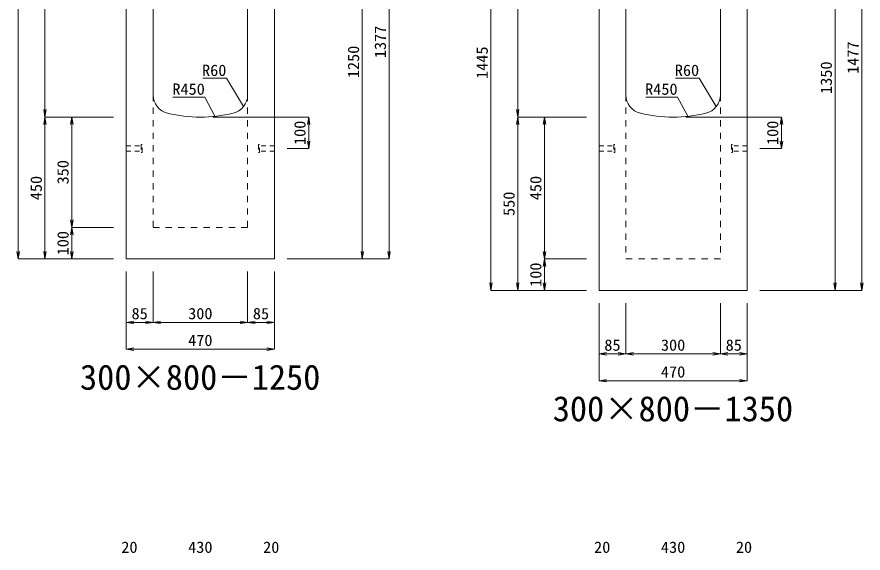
# Model space of a CAD drawing. Units: millimetres at full size. Extents: x -18734 to 51600, y -18820 to 17820.
# Drawn here: x 19818 to 22503, y 8917 to 10618 of the extents above; entities that cross this region are included whole.
import ezdxf
from ezdxf.enums import TextEntityAlignment as Align

# ---------------------------------------------------------------- set-up
doc = ezdxf.new("R2010")
doc.units = ezdxf.units.MM
doc.header["$LTSCALE"] = 20
doc.linetypes.add('USER1', pattern=[2, 1, -1])
doc.linetypes.add('USER2', pattern=[1.35, 0.75, -0.6])
for name, color, linetype, lineweight in [('インサート', 3, 'USER2', 9), ('寸法線', 7, 'Continuous', 13), ('引出線', 4, 'Continuous', 13), ('本体', 2, 'Continuous', 13)]:
    doc.layers.add(name, color=color, linetype=linetype, lineweight=lineweight)
doc.layers.add('文字', color=7, linetype='Continuous')
doc.styles.add('ＭＳ 明朝', font='')
doc.styles.get('ＭＳ 明朝').set_extended_font_data('MS Mincho')

# ---------------------------------------------------------------- blocks, each defined once
blk = doc.blocks.new('open_arrow')
at = {"color": 0, "linetype": 'Continuous', "lineweight": -2}
blk.add_lwpolyline([(7.5, 1.25), (0, 0), (7.5, -1.25)], dxfattribs=at)

msp = doc.modelspace()

# ---------------------------------------------------------------- linework, layer by layer
at = {"layer": 'インサート'}
for p, q in [((20165, 10208.5), (20212, 10208.5)), ((20165, 10208.5), (20165, 10191.5)), ((20215, 10212.5), (20212, 10212.5)), ((20212, 10212.5), (20212, 10187.5)), ((20215, 10187.5), (20215, 10212.5)), ((20588, 10212.5), (20585, 10212.5)), ((20585, 10212.5), (20585, 10187.5)), ((20588, 10187.5), (20588, 10212.5)), ((20635, 10208.5), (20588, 10208.5)), ((20635, 10191.5), (20635, 10208.5)), ((21665, 10208.5), (21712, 10208.5)), ((21665, 10208.5), (21665, 10191.5)), ((21715, 10212.5), (21712, 10212.5)), ((21712, 10212.5), (21712, 10187.5)), ((21715, 10187.5), (21715, 10212.5)), ((22088, 10212.5), (22085, 10212.5)), ((22085, 10212.5), (22085, 10187.5)), ((22088, 10187.5), (22088, 10212.5)), ((22135, 10208.5), (22088, 10208.5)), ((22135, 10191.5), (22135, 10208.5)), ((20165, 10191.5), (20212, 10191.5)), ((20212, 10187.5), (20215, 10187.5)), ((20585, 10187.5), (20588, 10187.5)), ((20635, 10191.5), (20588, 10191.5)), ((21665, 10191.5), (21712, 10191.5)), ((21712, 10187.5), (21715, 10187.5)), ((22085, 10187.5), (22088, 10187.5)), ((22135, 10191.5), (22088, 10191.5))]:
    msp.add_line(p, q, dxfattribs=at)
at = {"layer": '寸法線'}
for p, q in [((20998.78, 11227), (20998.78, 9850)), ((22498.78, 11227), (22498.78, 9750)), ((19822.06, 9850), (19822.06, 11195)), ((21322.06, 9750), (21322.06, 11195)), ((19907.06, 11100), (19907.06, 10300)), ((20913.78, 11100), (20913.78, 9850)), ((21407.06, 11100), (21407.06, 10300)), ((22413.78, 11100), (22413.78, 9750)), ((20125, 10300), (19907.06, 10300)), ((19907.06, 9850), (19907.06, 10300)), ((20125, 10300), (19907.06, 10300)), ((19992.06, 10300), (19992.06, 9950)), ((20125, 10300), (19992.06, 10300)), ((20440, 10300), (20743.78, 10300)), ((20743.78, 10300), (20743.78, 10200)), ((21625, 10300), (21407.06, 10300)), ((21407.06, 9750), (21407.06, 10300)), ((21625, 10300), (21407.06, 10300)), ((21492.06, 10300), (21492.06, 9850)), ((21625, 10300), (21492.06, 10300)), ((21940, 10300), (22243.78, 10300)), ((22243.78, 10300), (22243.78, 10200)), ((20675, 10200), (20743.78, 10200)), ((22175, 10200), (22243.78, 10200)), ((20125, 9950), (19992.06, 9950)), ((19992.06, 9950), (19992.06, 9850)), ((20125, 9950), (19992.06, 9950)), ((20125, 9850), (19822.06, 9850)), ((20125, 9850), (19907.06, 9850)), ((20125, 9850), (19992.06, 9850)), ((20675, 9850), (20913.78, 9850)), ((20675, 9850), (20998.78, 9850)), ((21625, 9850), (21492.06, 9850)), ((21492.06, 9850), (21492.06, 9750)), ((21625, 9850), (21492.06, 9850)), ((20165, 9810), (20165, 9648.84)), ((20165, 9810), (20165, 9563.84)), ((20250, 9810), (20250, 9648.84)), ((20250, 9810), (20250, 9648.84)), ((20550, 9810), (20550, 9648.84)), ((20550, 9810), (20550, 9648.84)), ((20635, 9810), (20635, 9648.84)), ((20635, 9810), (20635, 9563.84)), ((21625, 9750), (21322.06, 9750)), ((21625, 9750), (21407.06, 9750)), ((21625, 9750), (21492.06, 9750)), ((22175, 9750), (22413.78, 9750)), ((22175, 9750), (22498.78, 9750)), ((21665, 9710), (21665, 9548.84)), ((21665, 9710), (21665, 9463.84)), ((21750, 9710), (21750, 9548.84)), ((21750, 9710), (21750, 9548.84)), ((22050, 9710), (22050, 9548.84)), ((22050, 9710), (22050, 9548.84)), ((22135, 9710), (22135, 9548.84)), ((22135, 9710), (22135, 9463.84)), ((20165, 9648.84), (20250, 9648.84)), ((20250, 9648.84), (20550, 9648.84)), ((20550, 9648.84), (20635, 9648.84)), ((20165, 9563.84), (20635, 9563.84)), ((21665, 9548.84), (21750, 9548.84)), ((21750, 9548.84), (22050, 9548.84)), ((22050, 9548.84), (22135, 9548.84)), ((21665, 9463.84), (22135, 9463.84))]:
    msp.add_line(p, q, dxfattribs=at)
at = {"layer": '引出線'}
for points in [[(20537.07, 10333.32), (20482.66, 10423.21), (20407.98, 10423.21)], [(22037.07, 10333.32), (21982.66, 10423.21), (21907.98, 10423.21)], [(20446.44, 10302.4), (20414.22, 10363.55), (20313.21, 10363.55)], [(21946.44, 10302.4), (21914.22, 10363.55), (21813.21, 10363.55)]]:
    msp.add_lwpolyline(points, dxfattribs=at)
at = {"layer": '本体'}
for p, q in [((20165, 11100), (20165, 9850)), ((20250, 11100), (20250, 10370.53)), ((20550, 11100), (20550, 10370.53)), ((20635, 11100), (20635, 9850)), ((21665, 11100), (21665, 9750)), ((21750, 11100), (21750, 10370.53)), ((22050, 11100), (22050, 10370.53)), ((22135, 11100), (22135, 9750)), ((20165, 9850), (20635, 9850)), ((21665, 9750), (22135, 9750))]:
    msp.add_line(p, q, dxfattribs=at)
at = {"layer": '本体', "linetype": 'USER1', "lineweight": 15}
for p, q in [((20250, 10370.53), (20250, 9950)), ((20550, 10370.53), (20550, 9950)), ((21750, 10370.53), (21750, 9850)), ((22050, 10370.53), (22050, 9850)), ((20250, 9950), (20550, 9950)), ((21750, 9850), (22050, 9850))]:
    msp.add_line(p, q, dxfattribs=at)
at = {"layer": '本体'}
for centre, radius, start, end in [((20310, 10370.53), 60, 180, 256.65764), ((20490, 10370.53), 60, 283.34236, 0), ((21810, 10370.53), 60, 180, 256.65764), ((21990, 10370.53), 60, 283.34236, 0), ((20400, 10750), 450, 256.65764, 283.34236), ((21900, 10750), 450, 256.65764, 283.34236)]:
    msp.add_arc(centre, radius, start, end, dxfattribs=at)

# ---------------------------------------------------------------- block references
at = {"layer": '寸法線', "xscale": 3.2, "yscale": 3.2}
for p, rotation in [((19907.06, 10300), 90), ((21407.06, 10300), 90), ((19907.06, 10300), 270), ((19992.06, 10300), 270), ((20743.78, 10300), 270), ((21407.06, 10300), 270), ((21492.06, 10300), 270), ((22243.78, 10300), 270), ((20743.78, 10200), 90), ((22243.78, 10200), 90), ((19992.06, 9950), 90), ((19992.06, 9950), 270), ((19822.06, 9850), 90), ((19907.06, 9850), 90), ((19992.06, 9850), 90), ((20913.78, 9850), 90), ((20998.78, 9850), 90), ((21492.06, 9850), 90), ((21492.06, 9850), 270), ((21322.06, 9750), 90), ((21407.06, 9750), 90), ((21492.06, 9750), 90), ((22413.78, 9750), 90), ((22498.78, 9750), 90), ((20250, 9648.84), 180), ((20550, 9648.84), 180), ((20635, 9648.84), 180), ((20635, 9563.84), 180), ((21750, 9548.84), 180), ((22050, 9548.84), 180), ((22135, 9548.84), 180), ((22135, 9463.84), 180)]:
    msp.add_blockref('open_arrow', p, dxfattribs=dict(at, rotation=rotation))
for p in [(20165, 9648.84), (20250, 9648.84), (20550, 9648.84), (20165, 9563.84), (21665, 9548.84), (21750, 9548.84), (22050, 9548.84), (21665, 9463.84)]:
    msp.add_blockref('open_arrow', p, dxfattribs=at)
at = {"layer": '引出線', "xscale": 0.0533, "yscale": 0.0533}
for p, rotation in [((20537.07, 10333.32), 121.2), ((22037.07, 10333.32), 121.2), ((20446.44, 10302.4), 117.8), ((21946.44, 10302.4), 117.8)]:
    msp.add_blockref('open_arrow', p, dxfattribs=dict(at, rotation=rotation))

# ---------------------------------------------------------------- texts
at = {"layer": '寸法線', "style": 'ＭＳ 明朝', "width": 1.05}
for s, p in [('1377', (20970.78, 10538.5)), ('1477', (22470.78, 10488.5)), ('1250', (20885.78, 10475)), ('1445', (21294.06, 10472.5)), ('1350', (22385.78, 10425)), ('100', (20715.78, 10250)), ('100', (22215.78, 10250)), ('350', (19964.06, 10125)), ('450', (19879.06, 10075)), ('450', (21464.06, 10075)), ('550', (21379.06, 10025)), ('100', (19964.06, 9900)), ('100', (21464.06, 9800))]:
    msp.add_text(s, height=36.03, rotation=90, dxfattribs=at).set_placement(p, align=Align.MIDDLE_CENTER)
for s, p in [('85', (20207.5, 9676.84)), ('300', (20400, 9676.84)), ('85', (20592.5, 9676.84)), ('470', (20400, 9591.84)), ('85', (21707.5, 9576.84)), ('300', (21900, 9576.84)), ('85', (22092.5, 9576.84)), ('470', (21900, 9491.84)), ('20', (20175, 8935.69)), ('430', (20400, 8935.69)), ('20', (20625, 8935.69)), ('20', (21675, 8935.69)), ('430', (21900, 8935.69)), ('20', (22125, 8935.69))]:
    msp.add_text(s, height=36.03, dxfattribs=at).set_placement(p, align=Align.MIDDLE_CENTER)
at = {"layer": '引出線', "style": 'ＭＳ 明朝', "width": 1.05}
for s, p in [('R60', (20482.66, 10466.41)), ('R60', (21982.66, 10466.41)), ('R450', (20414.22, 10406.75)), ('R450', (21914.22, 10406.75))]:
    msp.add_text(s, height=36.03, dxfattribs=at).set_placement(p, align=Align.TOP_RIGHT)
at = {"layer": '文字', "style": 'ＭＳ 明朝'}
for s, p in [('300×800－1250', (20399.52, 9475.03)), ('300×800－1350', (21899.52, 9375.03))]:
    msp.add_text(s, height=80.06, dxfattribs=at).set_placement(p, align=Align.MIDDLE_CENTER)

doc.saveas('drawing.dxf')
